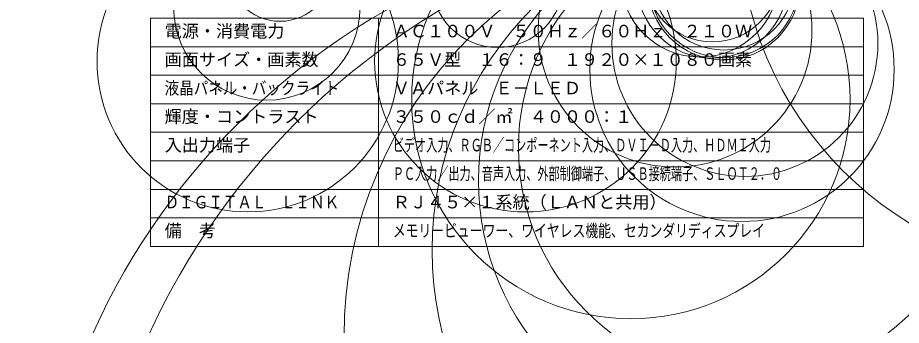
# Model space of a CAD drawing. Units: millimetres, scale not verified. Extents: x -8719 to 9525, y -18236 to 223.
# Drawn here: x -85.8 to 69.1, y -70.4 to -16.4 of the extents above; entities that cross this region are included whole.
import ezdxf
from ezdxf.enums import TextEntityAlignment as Align

# ---------------------------------------------------------------- set-up
doc = ezdxf.new("R2010")
doc.units = ezdxf.units.MM
doc.header["$LTSCALE"] = 0.125
doc.layers.add('0-2_MOJI1', color=7, linetype='Continuous')
doc.layers.add('0-3_WAKU', color=1, linetype='Continuous', lineweight=18)
doc.layers.add('0-6_GAIKEI', color=1, linetype='Continuous', lineweight=18)
doc.styles.add('ＭＳ ゴシック', font='')
doc.styles.get('ＭＳ ゴシック').set_extended_font_data('MS Gothic')

msp = doc.modelspace()

# ---------------------------------------------------------------- linework, layer by layer
at = {"layer": '0-3_WAKU', "color": 4}
for p, q in [((-62.4976, -56.5009), (-62.4976, -16.5009)), ((-62.4976, -16.5009), (62.5024, -16.5009)), ((-22.4976, -56.5009), (-22.4976, -16.5009)), ((62.5024, -56.5009), (62.5024, -16.5009)), ((-62.4976, -56.5009), (62.5024, -56.5009))]:
    msp.add_line(p, q, dxfattribs=at)
at = {"layer": '0-3_WAKU'}
for p, q in [((62.5024, -21.5009), (-62.4976, -21.5009)), ((62.5024, -26.5009), (-62.4976, -26.5009)), ((62.5024, -31.5009), (-62.4976, -31.5009)), ((-62.4976, -36.5009), (62.5024, -36.5009)), ((-62.4976, -41.5009), (62.5024, -41.5009)), ((-62.4976, -46.5009), (62.5024, -46.5009)), ((-62.4976, -51.5009), (62.5024, -51.5009))]:
    msp.add_line(p, q, dxfattribs=at)
at = {"layer": '0-6_GAIKEI'}
for centre, radius in [((103.1352, 0.8443), 62.4524), ((403.0666, -9113.6224), 9122.0163), ((21.734, -30.7586), 38.4266), ((29.4833, -18.5856), 23.9963), ((54.3367, -125.6253), 128.772), ((33.8167, -9.3819), 13.9032), ((-45.4223, -24.0295), 26.4212), ((-42.0913, -14.5198), 16.345), ((3.2476, -24.0417), 26.4342), ((-1.6461, -10.0198), 11.5828), ((46.7957, -57.1608), 59.8935), ((41.7154, -20.921), 23.309), ((35.9884, -10.3291), 13.1849), ((38.0741, -10.2747), 13.1308), ((40.2114, -122.3968), 123.6068), ((-39.7749, -7.7953), 9.2327), ((45.1514, -72.3802), 73.6926), ((41.1972, -44.9747), 46.1785), ((42.5398, -39.2373), 40.513), ((41.2168, -25.469), 26.6727)]:
    msp.add_circle(centre, radius, dxfattribs=at)
at = {"layer": '0-6_GAIKEI', "color": 7}
for centre, radius in [((36.0206, -8.8813), 11.7743), ((38.0211, -10.4652), 13.3584), ((38.0097, -9.5879), 12.4817)]:
    msp.add_circle(centre, radius, dxfattribs=at)

# ---------------------------------------------------------------- texts
at = {"layer": '0-2_MOJI1', "style": 'ＭＳ ゴシック'}
for s, p in [('電源・消費電力', (-59.9976, -20.5009)), ('ＡＣ１００Ｖ\u3000５０Ｈｚ／６０Ｈｚ\u3000２１０Ｗ', (-19.9976, -20.5009)), ('画面サイズ・画素数', (-59.9976, -25.5009)), ('６５Ｖ型\u3000１６：９\u3000１９２０×１０８０画素', (-19.9976, -25.5009)), ('ＶＡパネル\u3000Ｅ－ＬＥＤ', (-19.9976, -30.5009)), ('輝度・コントラスト', (-59.9976, -35.5009)), ('３５０ｃｄ／㎡\u3000４０００：１', (-19.9976, -35.5009)), ('入出力端子', (-59.9976, -40.5009)), ('ＲＪ４５×１系統（ＬＡＮと共用）', (-19.9976, -50.5009)), ('備\u3000考', (-59.9976, -55.5009))]:
    msp.add_text(s, height=2.199, dxfattribs=at).set_placement(p, align=Align.BOTTOM_LEFT)
for s, width, p in [('液晶パネル・バックライト', 0.85, (-59.9976, -30.5009)), ('ビデオ入力、ＲＧＢ／コンポーネント入力、ＤＶＩ－Ｄ入力、ＨＤＭＩ入力', 0.65, (-19.9976, -40.5009)), ('ＰＣ入力／出力、音声入力、外部制御端子、ＵＳＢ接続端子、ＳＬＯＴ２．０', 0.65, (-19.9976, -45.5009)), ('ＤＩＧＩＴＡＬ\u3000ＬＩＮＫ', 0.85, (-59.9976, -50.5009)), ('メモリービューワー、ワイヤレス機能、セカンダリディスプレイ', 0.75, (-19.9976, -55.5009))]:
    msp.add_text(s, height=2.199, dxfattribs=dict(at, width=width)).set_placement(p, align=Align.BOTTOM_LEFT)

doc.saveas('drawing.dxf')
